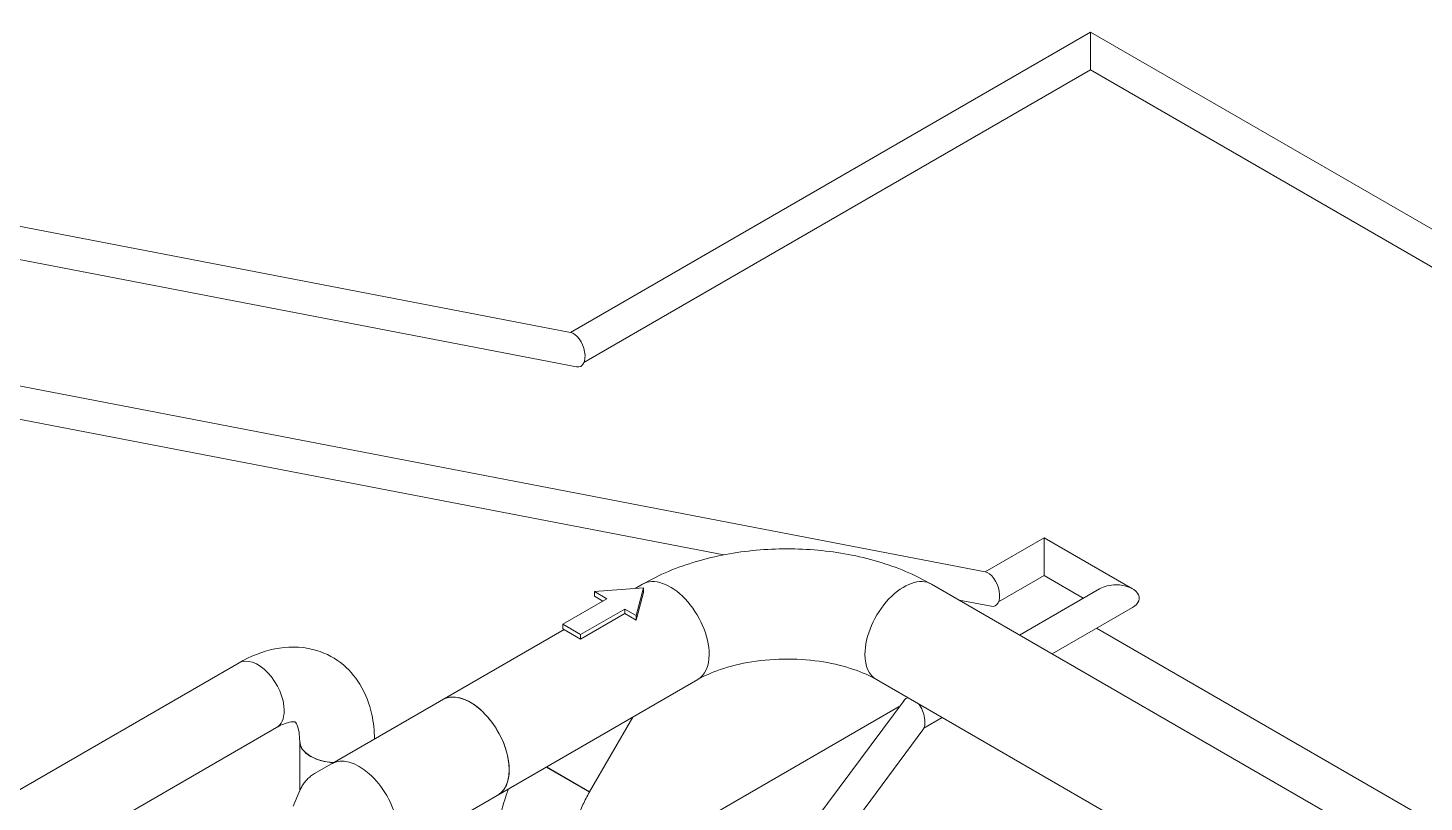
# Model space of a CAD drawing. Header units: millimetres. Extents: x -312439 to 477422, y -331570 to 212570.
# Drawn here: x 413384 to 414690, y 94026 to 94750 of the extents above; entities that cross this region are included whole.
import ezdxf

# ---------------------------------------------------------------- set-up
doc = ezdxf.new("R2010")
doc.units = ezdxf.units.MM

msp = doc.modelspace()

# ---------------------------------------------------------------- linework, layer by layer
at = {"color": 0, "linetype": 'Continuous', "lineweight": 0, "extrusion": (1.25969e-16, 0.816497, 0.57735)}
for p, q in [((413891.086, 94465.086), (412411.304, 94749.87)), ((413891.265, 94465.049), (414377.765, 94745.93)), ((414377.765, 94710.571), (414377.765, 94745.93)), ((414377.765, 94745.93), (415236.075, 94250.385)), ((413896.873, 94432.788), (412439.942, 94713.174)), ((413903.792, 94436.922), (414377.765, 94710.571)), ((414377.765, 94710.571), (415190.141, 94241.545)), ((414278.987, 94241.131), (412799.205, 94525.915)), ((414034.544, 94256.99), (412827.843, 94489.22)), ((414279.165, 94241.095), (414334.353, 94272.957)), ((414334.353, 94237.598), (414334.353, 94272.957)), ((414334.353, 94272.957), (414416.862, 94225.321)), ((414291.693, 94212.967), (414334.353, 94237.598)), ((414334.353, 94237.598), (414370.928, 94216.481)), ((413959.599, 94226.143), (413913.53, 94222.698)), ((413913.53, 94222.698), (413925.276, 94215.917)), ((413913.53, 94222.698), (413913.53, 94218.426)), ((413913.53, 94218.426), (413921.576, 94213.781)), ((413951.725, 94225.555), (413958.668, 94229.563)), ((413952.573, 94200.157), (413959.599, 94226.143)), ((413952.573, 94195.885), (413959.599, 94221.871)), ((413959.599, 94226.143), (413959.599, 94221.871)), ((415859.546, 93288.087), (414228.862, 94229.563)), ((414386.239, 94225.321), (414311.224, 94182.011)), ((413925.276, 94215.917), (413883.996, 94192.084)), ((413900.607, 94182.494), (413941.887, 94206.327)), ((413941.887, 94206.327), (413941.887, 94202.055)), ((413941.887, 94206.327), (413952.573, 94200.157)), ((414284.774, 94208.833), (414254.764, 94214.608)), ((414416.862, 94207.641), (414341.846, 94164.331)), ((413883.996, 94192.084), (413900.607, 94182.494)), ((413883.996, 94192.084), (413883.996, 94187.812)), ((413900.607, 94178.222), (413941.887, 94202.055)), ((413941.887, 94202.055), (413952.573, 94195.885)), ((413952.573, 94200.157), (413952.573, 94195.885)), ((413668.057, 94061.779), (413885.175, 94187.132)), ((413883.996, 94187.812), (413900.607, 94178.222)), ((413900.607, 94182.494), (413900.607, 94178.222)), ((414383.426, 94188.337), (414740.704, 93982.063)), ((413581.037, 94155.97), (411979.506, 93231.326)), ((413719.229, 93972.301), (414010.206, 94140.297)), ((416076.964, 93043.54), (414177.324, 94140.297)), ((413891.843, 93937.761), (414198.815, 94114.992)), ((413980.45, 93820.822), (414203.191, 94120.887)), ((413909.072, 94035.379), (413949.367, 94105.172)), ((414238.771, 94104.821), (414221.785, 94095.014)), ((413616.039, 94095.346), (411758.64, 93022.976)), ((414056.148, 93871.421), (414220.754, 94093.17)), ((413637.786, 94082.79), (413637.786, 94036.067)), ((413651.785, 94052.39), (413667.691, 94061.573)), ((413908.901, 94035.082), (413868.434, 94058.445)), ((413868.776, 94058.643), (413909.072, 94035.379)), ((413631.754, 94021.781), (413637.957, 94036.472))]:
    msp.add_line(p, q, dxfattribs=at)
at = {"color": 0, "linetype": 'Continuous', "lineweight": 0}
for centre, major_axis, ratio, start_param, end_param in [((413893.98, 94448.937), (-6.187, 15.902), 0.55871048, 2.80384631, 5.94543896), ((413984.437, 94184.93), (-25.769, 44.633), 0.57735027, 3.92699082, 6.28318531), ((413984.437, 94184.93), (25.769, -44.633), 0.57735027, 0.78539816, 3.14159265), ((414203.093, 94184.93), (-25.769, -44.633), 0.57735027, 3.14159265, 5.49778714), ((414281.88, 94224.982), (-6.187, 15.902), 0.55871048, 2.80384631, 5.94543896), ((414401.55, 94216.481), (21.653, 0), 0.57735027, 1.57079633, 2.35619449), ((414401.55, 94216.481), (21.653, 0), 0.57735027, 5.49778714, 7.85398163), ((413598.538, 94125.658), (-17.501, 30.312), 0.57735027, 3.92699082, 6.28318531), ((413984.437, 94184.93), (-25.769, 44.633), 0.57735027, 3.14159265, 3.92699082), ((413984.437, 94184.93), (25.769, -44.633), 0.57735027, 0, 0.78539816), ((414203.093, 94184.93), (-25.769, -44.633), 0.57735027, 5.49778714, 6.28318531), ((413797.454, 94076.975), (-25.769, 44.633), 0.57735027, 3.92699082, 6.28318531), ((413797.454, 94076.975), (-25.769, 44.633), 0.57735027, 3.14159265, 6.28318531), ((414211.972, 94107.029), (-6.187, 15.902), 0.55871048, 6.16384753, 6.62093165), ((414211.972, 94107.029), (-6.187, 15.902), 0.55871048, 3.479339, 5.18593086), ((413598.538, 94125.658), (-17.501, 30.312), 0.57735027, 3.14159265, 3.92699082), ((413672.788, 94082.79), (-35.002, 0), 0.57735027, 0, 0.78539816), ((413672.788, 94082.79), (35.002, 0), 0.57735027, 3.14159265, 4.62102919), ((413672.788, 94082.79), (-35.002, 0), 0.57735027, 0.78539816, 1.47943653), ((413693.46, 94016.94), (-25.769, 44.633), 0.57735027, 3.14159265, 6.28318531), ((413797.454, 94076.975), (-25.769, 44.633), 0.57735027, 3.14159265, 3.92699082)]:
    msp.add_ellipse(centre, major_axis=major_axis, ratio=ratio, start_param=start_param, end_param=end_param, dxfattribs=at)
for points, knots in [([(414228.862, 94229.563), (414213.365, 94238.51), (414196.394, 94245.526), (414160.611, 94256.052), (414141.791, 94259.549), (414103.499, 94263.051), (414084.031, 94263.051), (414045.739, 94259.549), (414026.919, 94256.052), (413991.135, 94245.526), (413974.165, 94238.51), (413958.668, 94229.563)], [0, 0, 0, 0, 0.31415927, 0.31415927, 0.62831853, 0.62831853, 0.9424778, 0.9424778, 1.25663706, 1.25663706, 1.57079633, 1.57079633, 1.57079633, 1.57079633]), ([(413581.037, 94155.97), (413591.562, 94162.046), (413602.745, 94166.63), (413626.088, 94171.349), (413638.333, 94171.517), (413659.463, 94166.247), (413668.384, 94162.013), (413683.349, 94150.597), (413689.455, 94143.614), (413699.556, 94127.174), (413703.128, 94117.537), (413706.871, 94100.143), (413707.663, 94092.47), (413707.775, 94084.71)], [4.71238898, 4.71238898, 4.71238898, 4.71238898, 5.02654825, 5.02654825, 5.33378375, 5.33378375, 5.57200607, 5.57200607, 5.8007641, 5.8007641, 6.06565523, 6.06565523, 6.2666259, 6.2666259, 6.2666259, 6.2666259]), ([(414177.324, 94140.297), (414171.502, 94143.658), (414164.357, 94146.928), (414147.666, 94152.682), (414138.018, 94155.117), (414117.155, 94158.552), (414105.895, 94159.492), (414083.181, 94159.581), (414071.728, 94158.705), (414050.201, 94155.292), (414040.115, 94152.775), (414023.118, 94146.903), (414016.005, 94143.646), (414010.206, 94140.297)], [0, 0, 0, 0, 0.2471265, 0.2471265, 0.50760913, 0.50760913, 0.77855804, 0.77855804, 1.053397, 1.053397, 1.32461508, 1.32461508, 1.57079633, 1.57079633, 1.57079633, 1.57079633]), ([(413616.039, 94095.346), (413619.993, 94097.629), (413623.543, 94099.092), (413629.073, 94100.673), (413631.039, 94100.813), (413633.555, 94100.712), (413633.536, 94100.549), (413633.544, 94100.544), (413633.851, 94100.505), (413635.484, 94097.601), (413636.557, 94094.924), (413637.561, 94088.591), (413637.786, 94085.86), (413637.786, 94082.79)], [4.71238898, 4.71238898, 4.71238898, 4.71238898, 4.95951548, 4.95951548, 5.20340272, 5.20340272, 5.51332808, 5.51332808, 5.82748735, 5.82748735, 6.11701485, 6.11701485, 6.28318531, 6.28318531, 6.28318531, 6.28318531]), ([(413637.957, 94036.472), (413638.472, 94037.69), (413639.061, 94038.902), (413640.405, 94041.291), (413641.16, 94042.467), (413642.843, 94044.75), (413643.772, 94045.857), (413645.799, 94047.96), (413646.897, 94048.956), (413649.24, 94050.796), (413650.486, 94051.64), (413651.785, 94052.39)], [0.373609487, 0.373609487, 0.373609487, 0.373609487, 0.455967223, 0.455967223, 0.538324958, 0.538324958, 0.620682693, 0.620682693, 0.703040428, 0.703040428, 0.785398163, 0.785398163, 0.785398163, 0.785398163]), ([(413833.174, 94038.088), (413832.743, 94036.931), (413832.323, 94035.771), (413829.775, 94028.525), (413827.946, 94022.385), (413824.966, 94010.074), (413823.815, 94003.904), (413822.252, 93991.607), (413821.84, 93985.479), (413821.84, 93979.403)], [2.640373719, 2.640373719, 2.640373719, 2.640373719, 2.670353756, 2.670353756, 2.827433388, 2.827433388, 2.984513021, 2.984513021, 3.141592654, 3.141592654, 3.141592654, 3.141592654]), ([(413908.901, 94035.082), (413906.681, 94031.237), (413904.636, 94027.291), (413900.967, 94019.342), (413899.343, 94015.339), (413896.563, 94007.434), (413895.407, 94003.531), (413893.582, 93995.989), (413892.912, 93992.351), (413892.043, 93985.508), (413891.843, 93982.305), (413891.843, 93979.403)], [2.35619449, 2.35619449, 2.35619449, 2.35619449, 2.513274123, 2.513274123, 2.670353756, 2.670353756, 2.827433388, 2.827433388, 2.984513021, 2.984513021, 3.141592654, 3.141592654, 3.141592654, 3.141592654])]:
    msp.add_open_spline(points, degree=3, knots=knots, dxfattribs=at)

doc.saveas('drawing.dxf')
